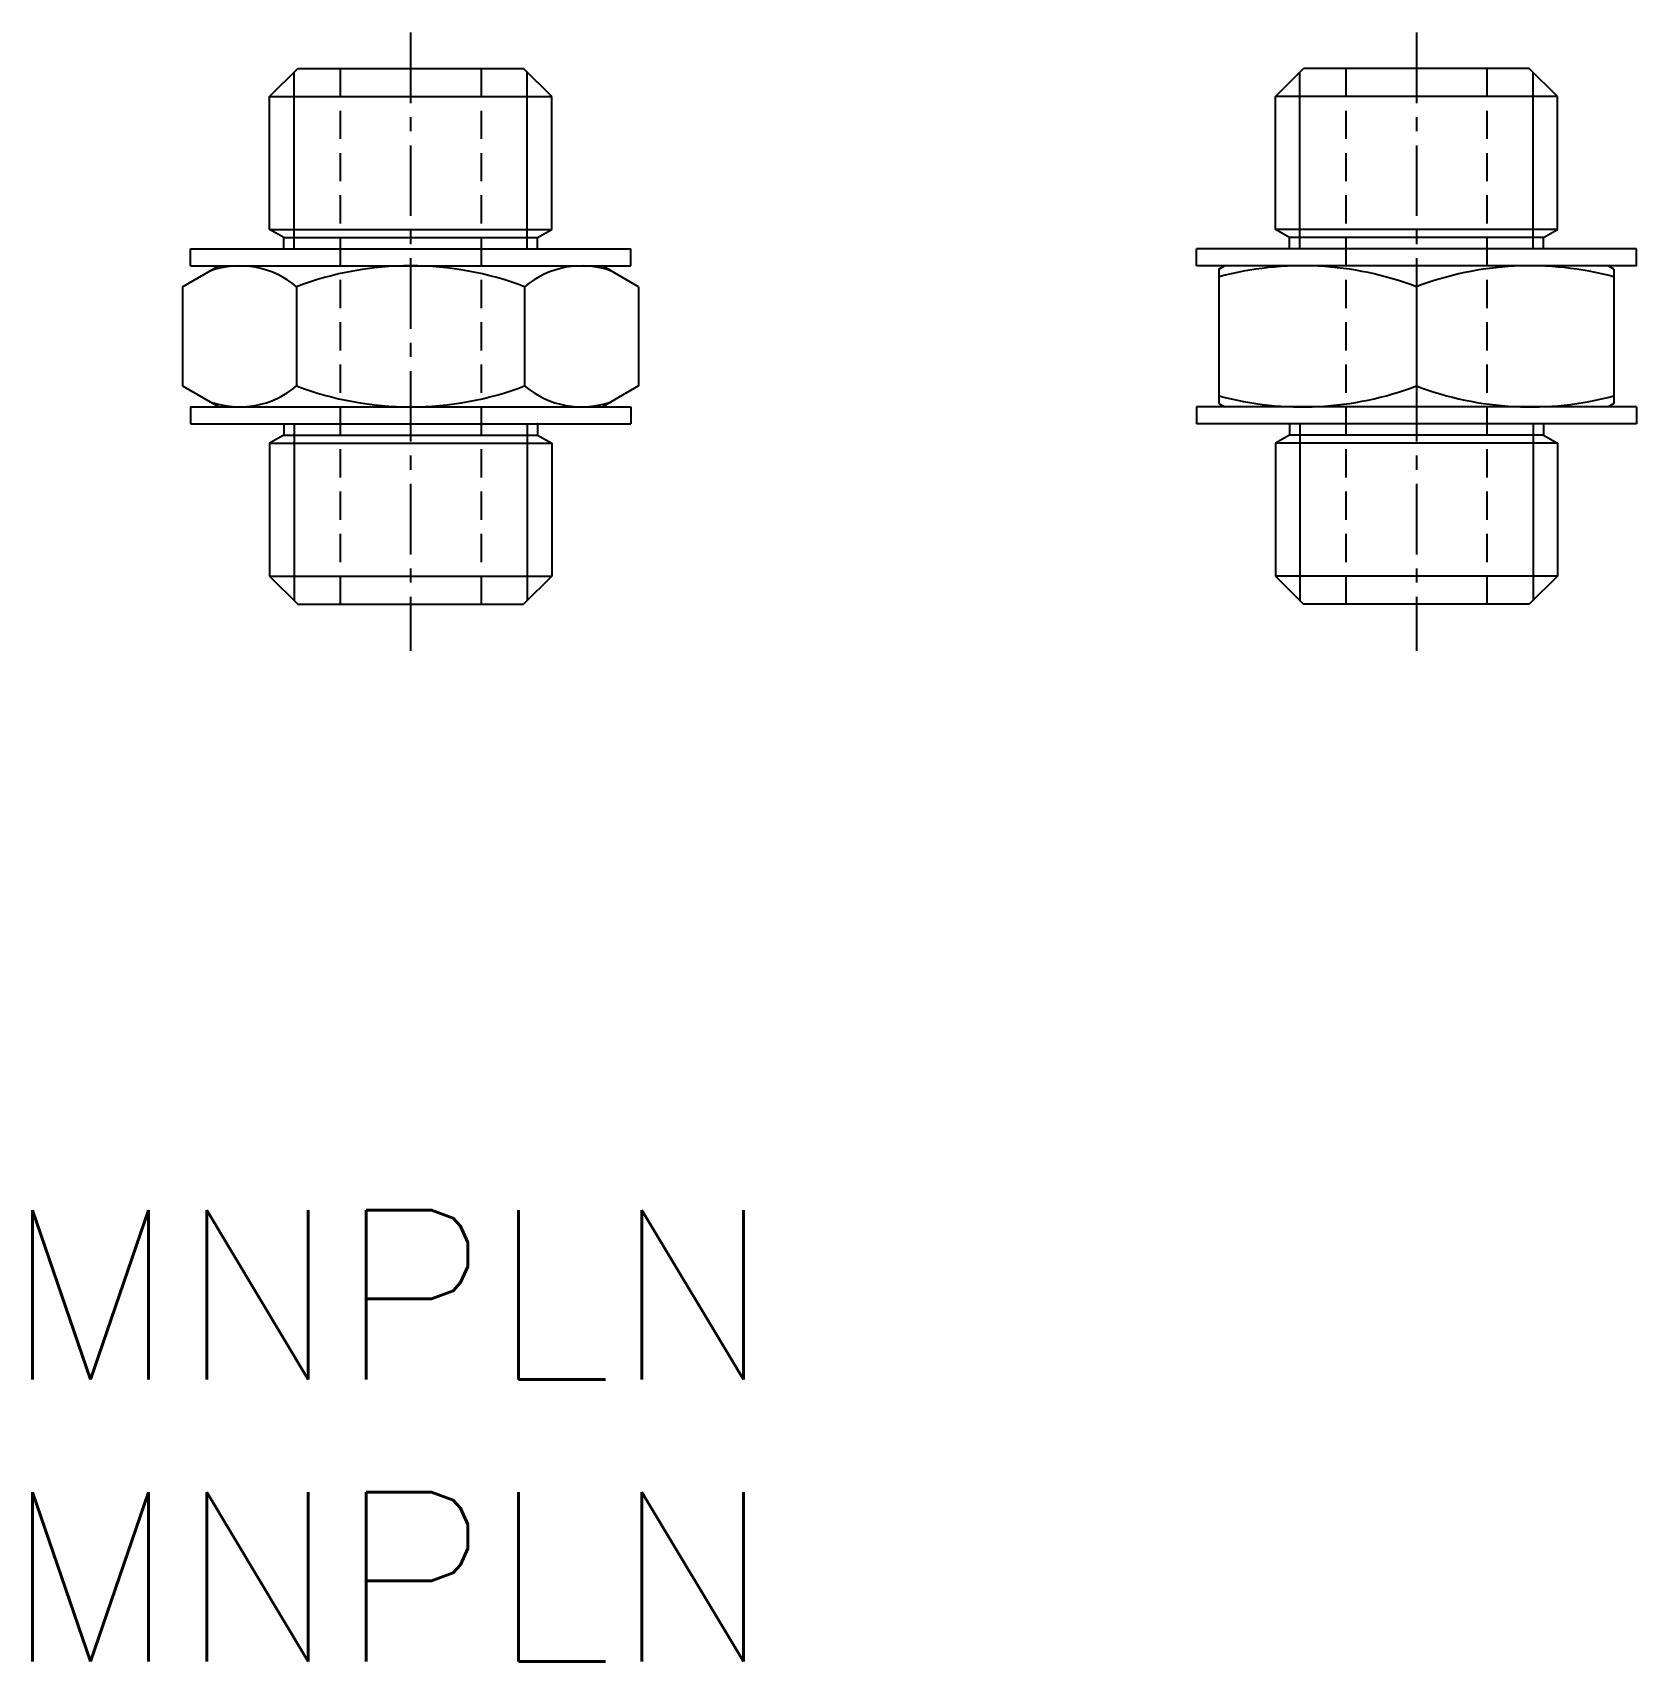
# Model space of a CAD drawing. Extents: x 124.5 to 152.9, y 76.5 to 105.4.
import ezdxf
from ezdxf.enums import TextEntityAlignment as Align

# ---------------------------------------------------------------- set-up
doc = ezdxf.new("R2010")
doc.units = 0
doc.linetypes.add('CENTER', pattern=[2, 1.25, -0.25, 0.25, -0.25])
doc.linetypes.add('DASHED', pattern=[0.75, 0.5, -0.25])
doc.layers.get('0').update_dxf_attribs({"linetype": 'CONTINUOUS'})
doc.layers.add('CENTER', color=1, linetype='CENTER')
doc.styles.get("Standard").update_dxf_attribs({"font": 'txt.shx', "bigfont": 'extfont.shx'})

msp = doc.modelspace()

# ---------------------------------------------------------------- linework, layer by layer
at = {"color": 7, "linetype": 'CONTINUOUS'}
for p, q in [((128.714, 104.23), (129.214, 104.73)), ((129.147, 101.53), (129.147, 104.663)), ((129.214, 104.73), (133.214, 104.73)), ((133.714, 104.23), (133.214, 104.73)), ((133.281, 101.53), (133.281, 104.663)), ((146.54, 104.23), (147.04, 104.73)), ((146.973, 101.53), (146.973, 104.663)), ((151.04, 104.73), (147.04, 104.73)), ((151.54, 104.23), (151.04, 104.73)), ((151.107, 101.53), (151.107, 104.663)), ((128.714, 101.874), (128.714, 104.23)), ((128.714, 104.23), (133.714, 104.23)), ((133.714, 101.874), (133.714, 104.23)), ((146.54, 101.874), (146.54, 104.23)), ((151.54, 104.23), (146.54, 104.23)), ((151.54, 101.874), (151.54, 104.23)), ((128.714, 101.874), (133.714, 101.874)), ((128.964, 101.73), (128.714, 101.874)), ((128.964, 101.53), (128.964, 101.73)), ((128.964, 101.73), (133.464, 101.73)), ((133.464, 101.73), (133.714, 101.874)), ((133.464, 101.53), (133.464, 101.73)), ((151.54, 101.874), (146.54, 101.874)), ((146.79, 101.73), (146.54, 101.874)), ((146.79, 101.53), (146.79, 101.73)), ((151.29, 101.73), (146.79, 101.73)), ((151.29, 101.73), (151.54, 101.874)), ((151.29, 101.53), (151.29, 101.73)), ((127.314, 101.53), (135.114, 101.53)), ((127.314, 101.23), (127.314, 101.53)), ((135.114, 101.23), (135.114, 101.53)), ((152.94, 101.53), (145.14, 101.53)), ((145.14, 101.23), (145.14, 101.53)), ((152.94, 101.23), (152.94, 101.53)), ((127.172, 100.859), (127.814, 101.23)), ((127.314, 101.23), (135.114, 101.23)), ((135.255, 100.859), (134.614, 101.23)), ((152.94, 101.23), (145.14, 101.23)), ((145.54, 101.172), (145.64, 101.23)), ((145.54, 101.172), (145.54, 98.787)), ((152.54, 101.172), (152.44, 101.23)), ((152.54, 101.172), (152.54, 98.787)), ((127.172, 100.859), (127.172, 99.1)), ((129.193, 100.859), (129.193, 99.1)), ((133.234, 100.859), (133.234, 99.1)), ((135.255, 100.859), (135.255, 99.1)), ((149.04, 100.859), (149.04, 99.1)), ((127.172, 99.1), (127.814, 98.73)), ((135.255, 99.1), (134.614, 98.73)), ((145.54, 98.787), (145.64, 98.73)), ((152.54, 98.787), (152.44, 98.73)), ((127.314, 98.73), (127.314, 98.43)), ((127.314, 98.73), (135.114, 98.73)), ((135.114, 98.73), (135.114, 98.43)), ((145.14, 98.73), (145.14, 98.43)), ((152.94, 98.73), (145.14, 98.73)), ((152.94, 98.73), (152.94, 98.43)), ((127.314, 98.43), (135.114, 98.43)), ((128.964, 98.23), (128.714, 98.085)), ((128.964, 98.43), (128.964, 98.23)), ((128.964, 98.23), (133.464, 98.23)), ((129.147, 98.43), (129.147, 95.297)), ((133.281, 98.43), (133.281, 95.297)), ((133.464, 98.43), (133.464, 98.23)), ((133.464, 98.23), (133.714, 98.085)), ((152.94, 98.43), (145.14, 98.43)), ((146.79, 98.23), (146.54, 98.085)), ((146.79, 98.43), (146.79, 98.23)), ((151.29, 98.23), (146.79, 98.23)), ((146.973, 98.43), (146.973, 95.297)), ((151.107, 98.43), (151.107, 95.297)), ((151.29, 98.43), (151.29, 98.23)), ((151.29, 98.23), (151.54, 98.085)), ((128.714, 98.085), (133.714, 98.085)), ((128.714, 98.085), (128.714, 95.73)), ((133.714, 98.085), (133.714, 95.73)), ((151.54, 98.085), (146.54, 98.085)), ((146.54, 98.085), (146.54, 95.73)), ((151.54, 98.085), (151.54, 95.73)), ((128.714, 95.73), (133.714, 95.73)), ((128.714, 95.73), (129.214, 95.23)), ((133.714, 95.73), (133.214, 95.23)), ((146.54, 95.73), (147.04, 95.23)), ((151.54, 95.73), (146.54, 95.73)), ((151.54, 95.73), (151.04, 95.23)), ((129.214, 95.23), (133.214, 95.23)), ((151.04, 95.23), (147.04, 95.23))]:
    msp.add_line(p, q, dxfattribs=at)
at = {"color": 3, "linetype": 'DASHED'}
for p, q in [((129.964, 104.73), (129.964, 95.23)), ((132.464, 104.73), (132.464, 95.23)), ((147.79, 104.73), (147.79, 95.23)), ((150.29, 104.73), (150.29, 95.23))]:
    msp.add_line(p, q, dxfattribs=at)
at = {"color": 7, "linetype": 'CONTINUOUS'}
for centre, radius, start, end in [((128.183, 99.666), 1.563, 49.7398, 109.7398), ((131.214, 95.532), 5.698, 69.2291, 110.7709), ((134.245, 99.666), 1.563, 70.2602, 130.2602), ((147.019, 95.532), 5.698, 69.2291, 105.0469), ((151.06, 95.532), 5.698, 74.9531, 110.7709), ((128.183, 100.293), 1.563, 250.2602, 310.2602), ((131.214, 104.428), 5.698, 249.2291, 290.7709), ((134.245, 100.293), 1.563, 229.7398, 289.7398), ((147.019, 104.428), 5.698, 254.9531, 290.7709), ((151.06, 104.428), 5.698, 249.2291, 285.0469)]:
    msp.add_arc(centre, radius, start, end, dxfattribs=at)
for p in [(131.214, 98.43), (133.464, 98.43), (149.04, 98.43), (151.29, 98.43)]:
    msp.add_point(p, dxfattribs=at)
at = {"layer": 'CENTER', "color": 1, "linetype": 'CENTER'}
for p, q in [((131.214, 105.365), (131.214, 94.407)), ((149.04, 105.365), (149.04, 94.407))]:
    msp.add_line(p, q, dxfattribs=at)

# ---------------------------------------------------------------- texts
at = {"color": 7, "linetype": 'CONTINUOUS'}
for p in [(123.999, 82.991), (123.999, 77.991)]:
    msp.add_text('MNPLN', height=3, dxfattribs=at).set_placement(p, align=Align.MIDDLE_LEFT)

doc.saveas('drawing.dxf')
